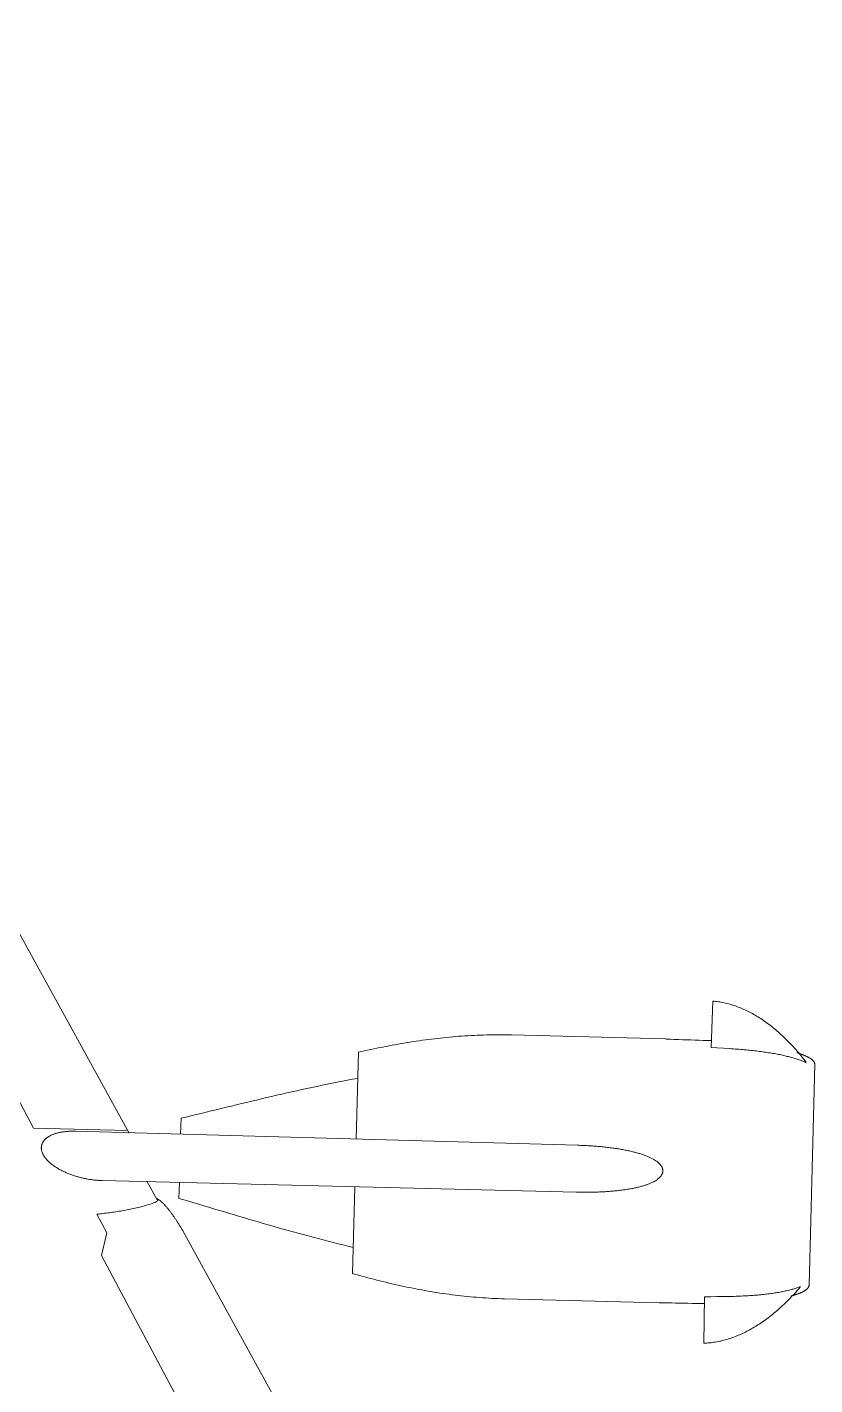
# Model space of a CAD drawing. Header units: millimetres. Extents: x -53019 to 0, y -25898 to 25919.
# Drawn here: x -21454 to -13856, y 11928 to 25019 of the extents above; entities that cross this region are included whole.
import ezdxf

# ---------------------------------------------------------------- set-up
doc = ezdxf.new("R2010")
doc.units = ezdxf.units.MM
doc.layers.add('ceco.net 193', color=7, linetype='Continuous', lineweight=5)

msp = doc.modelspace()

# ---------------------------------------------------------------- linework, layer by layer
at = {"layer": 'ceco.net 193', "linetype": 'Continuous'}
for p, q in [((-20470.15972, 14354.31724), (-26336.42434, 25019.21082)), ((-26634.186, 24253.68784), (-21391.16372, 14403.8447)), ((-14856.43714, 15182.09816), (-14839.81284, 15628.42696)), ((-14839.74934, 15627.96976), (-14839.81284, 15628.42696)), ((-15294.62524, 15263.09114), (-16781.56156, 15302.02934)), ((-18259.1583, 15135.55266), (-18281.0785, 14298.53122)), ((-13911.71462, 12889.14618), (-13855.98448, 15017.1912)), ((-21391.16372, 14403.8447), (-20484.33546, 14380.0957)), ((-19969.3276, 14499.24964), (-19973.3408, 14346.1613)), ((-20988.45942, 14374.73122), (-16144.16126, 14238.38656)), ((-20733.56026, 13897.53888), (-16155.9875, 13786.64248)), ((-20200.16026, 13713.48032), (-20298.61828, 13892.47158)), ((-19989.56886, 13726.3251), (-19985.56328, 13879.41852)), ((-18293.12826, 13838.4153), (-18315.04084, 13001.40148)), ((-20686.79124, 13394.0042), (-20782.04124, 13572.6043)), ((-20736.67938, 13173.99702), (-20686.79124, 13394.0042)), ((-16900.15162, 7864.01526), (-19951.77874, 13412.04328)), ((-17919.15898, 7890.71066), (-20736.67938, 13173.99702)), ((-15357.74678, 12718.78838), (-16848.18068, 12757.81802)), ((-14926.09664, 12330.70178), (-14919.33516, 12777.28458)), ((-14926.09664, 12330.70178), (-14926.17538, 12330.24204))]:
    msp.add_line(p, q, dxfattribs=at)
for points in [[(-14663.79846, 15594.99802), (-14677.11314, 15598.94264), (-14690.47608, 15602.65612), (-14703.88982, 15606.1537), (-14717.3442, 15609.42268), (-14730.8443, 15612.46052), (-14744.37742, 15615.26976), (-14757.94356, 15617.85548), (-14771.53764, 15620.20498), (-14785.1622, 15622.3208), (-14798.80454, 15624.20548), (-14812.45958, 15625.84886), (-14826.1324, 15627.25602), (-14839.81284, 15628.42696)], [(-13939.94164, 15040.7243), (-13952.37494, 15056.53072), (-13964.83364, 15072.12632), (-13977.3152, 15087.5111), (-13989.82978, 15102.67998), (-14002.36976, 15117.63804), (-14014.9326, 15132.38274), (-14027.52592, 15146.91916), (-14040.14718, 15161.24476), (-14052.7913, 15175.35192), (-14065.4659, 15189.24826), (-14078.17098, 15202.93378), (-14090.89638, 15216.4034), (-14103.65226, 15229.66728), (-14116.43354, 15242.71526), (-14129.2453, 15255.55242), (-14142.08246, 15268.17622), (-14154.94248, 15280.58666), (-14167.83552, 15292.78882), (-14180.75142, 15304.77762), (-14193.70034, 15316.55306), (-14206.66704, 15328.1126), (-14219.6693, 15339.4664), (-14232.69188, 15350.6043), (-14245.74748, 15361.52884), (-14258.8234, 15372.2451), (-14271.93488, 15382.74292), (-14285.06668, 15393.03754), (-14298.22642, 15403.11372), (-14311.41664, 15412.98162), (-14324.63226, 15422.62854), (-14337.87582, 15432.0748), (-14351.14224, 15441.30262), (-14364.4366, 15450.31708), (-14377.76398, 15459.12326), (-14391.11422, 15467.71354), (-14404.48986, 15476.09554), (-14417.89598, 15484.26418), (-14431.3275, 15492.21946), (-14444.78442, 15499.96392), (-14458.27182, 15507.49248), (-14471.78462, 15514.81022), (-14485.32282, 15521.91714), (-14498.8915, 15528.81324), (-14512.48304, 15535.49852), (-14526.09998, 15541.96536), (-14539.74994, 15548.22138), (-14553.42276, 15554.26912), (-14567.1286, 15560.1035), (-14580.8573, 15565.72198), (-14594.6114, 15571.13472), (-14608.39598, 15576.33156), (-14622.20596, 15581.31758), (-14636.04134, 15586.0877), (-14649.9072, 15590.64954), (-14663.79846, 15594.99802)], [(-16781.56156, 15302.02934), (-16812.0568, 15302.73038), (-16842.46822, 15303.23838), (-16872.79328, 15303.56096), (-16903.04214, 15303.6905), (-16933.20972, 15303.63462), (-16963.30364, 15303.39332), (-16993.3239, 15302.9666), (-17023.27558, 15302.357), (-17053.1663, 15301.5696), (-17082.99352, 15300.60186), (-17112.75978, 15299.4614), (-17142.46762, 15298.1406), (-17172.12212, 15296.64708), (-17201.73344, 15294.98592), (-17231.28888, 15293.15458), (-17260.7986, 15291.15306), (-17290.27276, 15288.98136), (-17319.71136, 15286.64964), (-17349.10424, 15284.1579), (-17378.47172, 15281.5036), (-17407.80364, 15278.68928), (-17437.11778, 15275.7124), (-17466.3989, 15272.58566), (-17495.66986, 15269.2989), (-17524.91288, 15265.86482), (-17554.14574, 15262.28088), (-17583.3659, 15258.54708), (-17612.57844, 15254.65834), (-17641.7859, 15250.63498), (-17670.99336, 15246.46176), (-17700.19574, 15242.15138), (-17729.4032, 15237.69876), (-17758.62336, 15233.1039), (-17787.84352, 15228.37696), (-17817.08146, 15223.51032), (-17846.3321, 15218.51922), (-17875.60306, 15213.39096), (-17904.89688, 15208.13062), (-17934.2161, 15202.74328), (-17963.5531, 15197.22894), (-17992.9282, 15191.59268), (-18022.3414, 15185.83704), (-18051.78254, 15179.95186), (-18081.26432, 15173.95746), (-18110.78674, 15167.83606), (-18140.3625, 15161.6029), (-18169.98398, 15155.26052), (-18199.65118, 15148.79876), (-18229.37934, 15142.23032), (-18259.1583, 15135.55266)], [(-14854.01398, 15247.12978), (-14893.94278, 15248.61822), (-14933.8665, 15250.00252), (-14973.76482, 15251.303), (-15013.63012, 15252.56284), (-15053.45478, 15253.80998), (-15093.23626, 15255.07998), (-15132.96694, 15256.40078), (-15172.62396, 15257.81556), (-15212.2124, 15259.34718), (-15251.71194, 15261.03882), (-15291.12766, 15262.91334)], [(-14678.5457, 15169.92648), (-14737.85978, 15173.68314), (-14797.17386, 15177.57696), (-14856.37618, 15181.64096)], [(-13939.10344, 15034.12538), (-13946.90632, 15037.7652), (-13954.9124, 15041.36184), (-13963.12168, 15044.92292), (-13971.5367, 15048.4332), (-13980.14984, 15051.89776), (-13988.9611, 15055.32168), (-13997.98572, 15058.7075), (-14007.20084, 15062.04506), (-14016.61916, 15065.3369), (-14026.23814, 15068.58556), (-14036.06032, 15071.79104), (-14046.07554, 15074.95588), (-14056.29396, 15078.075), (-14066.71304, 15081.15094), (-14077.32262, 15084.18116), (-14088.13794, 15087.17074), (-14099.14376, 15090.11714), (-14110.35532, 15093.01274), (-14121.75992, 15095.87024), (-14133.35502, 15098.67948), (-14145.15586, 15101.44554), (-14157.14974, 15104.16842), (-14169.33666, 15106.84812), (-14181.71916, 15109.4821), (-14194.2947, 15112.06782), (-14207.06328, 15114.61798), (-14220.02998, 15117.11734), (-14233.18972, 15119.57352), (-14246.53996, 15121.9789), (-14260.08324, 15124.34618), (-14273.81956, 15126.6652), (-14287.7413, 15128.94104), (-14301.86116, 15131.1737), (-14316.17406, 15133.3581), (-14330.67238, 15135.49678), (-14345.3612, 15137.59228), (-14360.2456, 15139.6446), (-14375.31288, 15141.64866), (-14390.57574, 15143.607), (-14406.02148, 15145.5247), (-14421.65518, 15147.3916), (-14437.47938, 15149.21278), (-14453.49154, 15150.99332), (-14469.6942, 15152.72306), (-14486.07974, 15154.40962), (-14502.65578, 15156.053), (-14519.40962, 15157.64812), (-14536.35142, 15159.19752), (-14553.48626, 15160.69866), (-14570.7989, 15162.15662), (-14588.2995, 15163.56378), (-14605.9779, 15164.92776), (-14623.84934, 15166.24856), (-14641.89604, 15167.51856), (-14660.13324, 15168.74792), (-14678.5457, 15169.92648)], [(-13855.98448, 15017.19628), (-13856.31976, 15020.4043), (-13856.84554, 15023.55898), (-13857.55928, 15026.6527), (-13858.45844, 15029.70578), (-13859.53794, 15032.69282), (-13860.78254, 15035.63414), (-13862.19732, 15038.52212), (-13863.77212, 15041.35676), (-13865.50186, 15044.1406), (-13867.38146, 15046.86856), (-13869.4033, 15049.55588), (-13871.56738, 15052.18986), (-13873.85592, 15054.7705), (-13876.274, 15057.30542), (-13878.81654, 15059.7997), (-13881.47084, 15062.23556), (-13884.22928, 15064.63078), (-13887.10202, 15066.98028), (-13890.0662, 15069.28152), (-13893.12182, 15071.53704), (-13896.26126, 15073.75192), (-13899.48452, 15075.92108), (-13902.78398, 15078.0496), (-13906.15202, 15080.1324), (-13909.5861, 15082.17202), (-13913.07098, 15084.171), (-13916.61174, 15086.12934), (-13920.2033, 15088.0445), (-13923.83042, 15089.9241), (-13927.49564, 15091.76052), (-13931.18626, 15093.56392), (-13934.89974, 15095.31906), (-13938.63862, 15097.04372), (-13942.38512, 15098.73028), (-13946.1367, 15100.37874), (-13949.88828, 15101.99164), (-13953.63986, 15103.57406), (-13957.37874, 15105.11838), (-13961.09984, 15106.6246), (-13964.79554, 15108.10034), (-13968.47346, 15109.53798), (-13972.1082, 15110.95276), (-13975.70992, 15112.32944), (-13979.26338, 15113.67564), (-13982.76604, 15114.98882), (-13986.21536, 15116.27406), (-13989.60118, 15117.52628), (-13992.91842, 15118.74802), (-13996.162, 15119.94436), (-13999.32938, 15121.1153), (-14002.41294, 15122.2583), (-14005.39998, 15123.36828), (-14008.29812, 15124.45286), (-14011.08704, 15125.51966), (-14013.77182, 15126.55598), (-14016.34738, 15127.56436), (-14018.79594, 15128.55242), (-14021.12004, 15129.51254), (-14023.32222, 15130.45488), (-14025.38216, 15131.36674)], [(-18265.76738, 14883.24684), (-18314.87574, 14874.3162), (-18363.93838, 14865.18236), (-18412.95784, 14855.84786), (-18461.94682, 14846.33048), (-18510.89262, 14836.63022), (-18559.80286, 14826.75978), (-18608.68008, 14816.71916), (-18657.52682, 14806.51852), (-18706.34308, 14796.16802), (-18755.12632, 14785.67528), (-18803.88162, 14775.053), (-18852.60898, 14764.30118), (-18901.31348, 14753.4249), (-18949.99258, 14742.43686), (-18998.64628, 14731.34722), (-19047.2822, 14720.15598), (-19095.90034, 14708.87584), (-19144.49816, 14697.51442), (-19193.08582, 14686.08442), (-19241.64554, 14674.5833), (-19290.20018, 14663.02376), (-19338.74466, 14651.40834), (-19387.2739, 14639.75736), (-19435.79298, 14628.06066), (-19484.30444, 14616.3411), (-19532.81082, 14604.60122), (-19581.31466, 14592.84356), (-19629.81342, 14581.08844), (-19678.3071, 14569.33078), (-19726.80586, 14557.5782), (-19775.29954, 14545.85102), (-19823.80084, 14534.14416), (-19872.30468, 14522.47286), (-19920.81614, 14510.83966), (-19969.3276, 14499.24964)], [(-20988.47974, 14373.987), (-20997.62628, 14374.1902), (-21006.70424, 14374.2918), (-21015.72632, 14374.2918), (-21024.67474, 14374.18004), (-21033.55458, 14373.96922), (-21042.36076, 14373.64664), (-21051.08566, 14373.225), (-21059.7242, 14372.69668), (-21068.28146, 14372.06422), (-21076.74728, 14371.32762), (-21085.11912, 14370.48942), (-21093.38936, 14369.54708), (-21101.558, 14368.49806), (-21109.62504, 14367.35252), (-21117.58032, 14366.09776), (-21125.42638, 14364.74648), (-21133.15306, 14363.29614), (-21140.76036, 14361.74674), (-21148.25082, 14360.09574), (-21155.61174, 14358.3406), (-21162.84312, 14356.49402), (-21169.93734, 14354.55346), (-21176.90202, 14352.5113), (-21183.72954, 14350.37262), (-21190.41482, 14348.13996), (-21196.95024, 14345.81586), (-21203.34342, 14343.40286), (-21209.58674, 14340.8908), (-21215.67766, 14338.29238), (-21221.60602, 14335.6076), (-21227.38452, 14332.82884), (-21232.99792, 14329.97134), (-21238.44876, 14327.01986), (-21243.73196, 14323.9871), (-21248.8526, 14320.87306), (-21253.79544, 14317.68028), (-21258.57064, 14314.40622), (-21263.17312, 14311.05088), (-21267.60034, 14307.6168), (-21271.84214, 14304.1116), (-21275.90868, 14300.52766), (-21279.79234, 14296.87514), (-21283.48804, 14293.15404), (-21287.0034, 14289.35928), (-21290.33334, 14285.49594), (-21293.47024, 14281.57164), (-21296.41664, 14277.58384), (-21299.17508, 14273.52746), (-21301.73794, 14269.4152), (-21304.11284, 14265.24198), (-21306.28962, 14261.01288), (-21308.26828, 14256.7279), (-21310.0539, 14252.39466), (-21311.6414, 14248.003), (-21313.03078, 14243.5707), (-21314.2195, 14239.07998), (-21315.21264, 14234.5537), (-21316.00512, 14229.97662), (-21316.5944, 14225.36398), (-21316.99318, 14220.70562), (-21317.18368, 14216.01932), (-21317.1786, 14211.29238), (-21316.96778, 14206.52988), (-21316.55884, 14201.7369), (-21315.94924, 14196.91852), (-21315.14406, 14192.07474), (-21314.13314, 14187.20048), (-21312.92918, 14182.30844), (-21311.52202, 14177.39608), (-21309.92182, 14172.46086), (-21308.11842, 14167.51294), (-21306.12198, 14162.55232), (-21303.9325, 14157.579), (-21301.5449, 14152.59298), (-21298.96426, 14147.60696), (-21296.19312, 14142.60824), (-21293.22894, 14137.60952), (-21290.07934, 14132.61334), (-21286.7367, 14127.61462), (-21283.20864, 14122.62352), (-21279.50024, 14117.6375), (-21275.5988, 14112.65656), (-21271.51956, 14107.69086), (-21267.25998, 14102.7277), (-21262.82514, 14097.7874), (-21258.2125, 14092.86234), (-21253.4246, 14087.9576), (-21248.46398, 14083.07826), (-21243.3281, 14078.2167), (-21238.0322, 14073.378), (-21232.56866, 14068.57232), (-21226.94002, 14063.79204), (-21221.1539, 14059.04732), (-21215.20522, 14054.33562), (-21209.10922, 14049.65948), (-21202.8532, 14045.02144), (-21196.45494, 14040.42658), (-21189.8992, 14035.86728), (-21183.20884, 14031.35878), (-21176.36862, 14026.88838), (-21169.39886, 14022.47386), (-21162.28432, 14018.1076), (-21155.04278, 14013.79214), (-21147.67424, 14009.53256), (-21140.1787, 14005.32632), (-21132.55616, 14001.1785), (-21124.8244, 13997.09164), (-21116.96818, 13993.06828), (-21109.00528, 13989.10588), (-21100.93062, 13985.20444), (-21092.75182, 13981.37158), (-21084.47396, 13977.6073), (-21076.0945, 13973.9116), (-21067.6236, 13970.28956), (-21059.06126, 13966.74372), (-21050.41002, 13963.26392), (-21041.6775, 13959.8654), (-21032.86624, 13956.54816), (-21023.9864, 13953.30458), (-21015.02528, 13950.14228), (-21006.0032, 13947.06634), (-20996.91762, 13944.0666), (-20987.77108, 13941.1583), (-20978.56866, 13938.32874), (-20969.31798, 13935.5957), (-20960.0165, 13932.94648), (-20950.67692, 13930.38616), (-20941.29416, 13927.9122), (-20931.88092, 13925.5373), (-20922.42958, 13923.25384), (-20912.96046, 13921.05928), (-20903.46594, 13918.96378), (-20893.94856, 13916.96734), (-20884.42356, 13915.06234), (-20874.88586, 13913.25132), (-20865.34816, 13911.54698), (-20855.80538, 13909.93408), (-20846.26006, 13908.42786), (-20836.72998, 13907.0207), (-20827.21006, 13905.7126), (-20817.70538, 13904.50102), (-20808.21594, 13903.39866), (-20798.75444, 13902.39282), (-20789.32088, 13901.49366), (-20779.92034, 13900.70118), (-20770.55028, 13900.01284), (-20761.23102, 13899.42356), (-20751.94732, 13898.94096), (-20742.7195, 13898.5625), (-20733.54248, 13898.28818)], [(-15322.63636, 13990.84832), (-15322.63636, 13994.7777), (-15322.83956, 13998.69692), (-15323.2485, 14002.61106), (-15323.8581, 14006.51758), (-15324.66836, 14010.40632), (-15325.69198, 14014.28744), (-15326.91372, 14018.1584), (-15328.33358, 14022.00904), (-15329.96426, 14025.84698), (-15331.7956, 14029.67222), (-15333.8276, 14033.4873), (-15336.06026, 14037.28206), (-15338.49866, 14041.05904), (-15341.14026, 14044.8157), (-15343.9749, 14048.5622), (-15347.01274, 14052.2833), (-15350.2487, 14055.98408), (-15353.68532, 14059.66708), (-15357.32514, 14063.3323), (-15361.158, 14066.97212), (-15365.18136, 14070.59416), (-15369.41046, 14074.1908), (-15373.8326, 14077.76204), (-15378.44524, 14081.31042), (-15383.25854, 14084.83848), (-15388.25726, 14088.33606), (-15393.4541, 14091.80824), (-15398.83636, 14095.25756), (-15404.41166, 14098.67386), (-15410.17746, 14102.06476), (-15416.1236, 14105.42518), (-15422.26278, 14108.75766), (-15428.58992, 14112.0622), (-15435.09994, 14115.32864), (-15441.7903, 14118.57222), (-15448.661, 14121.78532), (-15455.71966, 14124.96032), (-15462.95612, 14128.10484), (-15470.3653, 14131.21634), (-15477.95736, 14134.29228), (-15485.7196, 14137.33266), (-15493.6571, 14140.34002), (-15501.76986, 14143.30928), (-15510.0528, 14146.24806), (-15518.50084, 14149.14366), (-15527.11906, 14152.00878), (-15535.90746, 14154.83072), (-15544.86096, 14157.61456), (-15553.9694, 14160.36284), (-15563.24802, 14163.0654), (-15572.67904, 14165.7324), (-15582.27262, 14168.3613), (-15592.02114, 14170.94702), (-15601.9246, 14173.48956), (-15611.983, 14175.99654), (-15622.18872, 14178.45018), (-15632.5443, 14180.8708), (-15643.04466, 14183.2457), (-15653.69234, 14185.57742), (-15664.48226, 14187.86596), (-15675.41442, 14190.1037), (-15686.48374, 14192.30588), (-15697.68768, 14194.45726), (-15709.03132, 14196.55784), (-15720.50196, 14198.62286), (-15732.1123, 14200.632), (-15743.84456, 14202.60558), (-15755.70636, 14204.52074), (-15767.68754, 14206.39272), (-15779.79826, 14208.22406), (-15792.02074, 14209.99698), (-15804.36768, 14211.72672), (-15816.82638, 14213.40058), (-15829.3943, 14215.03126), (-15842.07652, 14216.61368), (-15854.8705, 14218.1453), (-15867.76862, 14219.62612), (-15880.7658, 14221.05868), (-15893.86966, 14222.43536), (-15907.07004, 14223.76378), (-15920.36694, 14225.0414), (-15933.75528, 14226.26822), (-15947.23506, 14227.44678), (-15960.81136, 14228.56946), (-15974.4664, 14229.64134), (-15988.2078, 14230.65988), (-16002.03048, 14231.62762), (-16015.92682, 14232.54456), (-16029.90444, 14233.40562), (-16043.95572, 14234.21334), (-16058.0832, 14234.96772), (-16072.27164, 14235.66876), (-16086.52612, 14236.32154), (-16100.84664, 14236.9159), (-16115.22558, 14237.462), (-16129.66294, 14237.95222), (-16144.16126, 14238.38656)], [(-15322.63636, 13990.84832), (-15322.83956, 13986.92148), (-15323.2485, 13983.01496), (-15323.86318, 13979.12622), (-15324.67598, 13975.26288), (-15325.69198, 13971.41986), (-15326.91372, 13967.5997), (-15328.33358, 13963.79732), (-15329.95918, 13960.02796), (-15331.78798, 13956.27638), (-15333.81744, 13952.5502), (-15336.04248, 13948.85196), (-15338.47326, 13945.18166), (-15341.10216, 13941.53676), (-15343.9368, 13937.9198), (-15346.96956, 13934.33078), (-15350.19282, 13930.7697), (-15353.62182, 13927.24164), (-15357.24386, 13923.74406), (-15361.07164, 13920.27188), (-15365.08992, 13916.83526), (-15369.2987, 13913.43928), (-15373.70814, 13910.06362), (-15378.31062, 13906.7286), (-15383.1036, 13903.42406), (-15388.08962, 13900.15508), (-15393.26614, 13896.9242), (-15398.63824, 13893.73142), (-15404.19322, 13890.56912), (-15409.94124, 13887.45), (-15415.87722, 13884.36644), (-15421.99608, 13881.3159), (-15428.29782, 13878.31362), (-15434.79006, 13875.34436), (-15441.45502, 13872.41828), (-15448.30794, 13869.53284), (-15455.34628, 13866.68804), (-15462.55226, 13863.88388), (-15469.94366, 13861.11782), (-15477.51032, 13858.40256), (-15485.2497, 13855.73048), (-15493.1618, 13853.09396), (-15501.24916, 13850.50824), (-15509.50162, 13847.9657), (-15517.92934, 13845.46634), (-15526.51708, 13843.01778), (-15535.275, 13840.6124), (-15544.19802, 13838.2502), (-15553.28106, 13835.93626), (-15562.52666, 13833.67312), (-15571.92974, 13831.45316), (-15581.4903, 13829.28146), (-15591.20834, 13827.16056), (-15601.08132, 13825.09046), (-15611.10162, 13823.06862), (-15621.27178, 13821.09758), (-15631.59688, 13819.1748), (-15642.06422, 13817.30028), (-15652.6738, 13815.4791), (-15663.42816, 13813.71126), (-15674.32222, 13811.99422), (-15685.35344, 13810.32544), (-15696.52944, 13808.70746), (-15707.83498, 13807.14282), (-15719.26752, 13805.6366), (-15730.83468, 13804.17864), (-15742.52884, 13802.7791), (-15754.35, 13801.42528), (-15766.29308, 13800.12988), (-15778.36062, 13798.88274), (-15790.545, 13797.6991), (-15802.84876, 13796.56372), (-15815.26174, 13795.48676), (-15827.79664, 13794.45552), (-15840.43314, 13793.48778), (-15853.18394, 13792.57084), (-15866.03888, 13791.71486), (-15878.99288, 13790.90968), (-15892.05102, 13790.16546), (-15905.20568, 13789.4695), (-15918.45686, 13788.83196), (-15931.80202, 13788.25538), (-15945.23862, 13787.72706), (-15958.76412, 13787.26224), (-15972.37598, 13786.84822), (-15986.06912, 13786.49516), (-15999.84608, 13786.19544), (-16013.69924, 13785.95414), (-16027.6286, 13785.76872), (-16041.63162, 13785.63918), (-16055.7083, 13785.56298), (-16069.84594, 13785.55028), (-16084.05978, 13785.58838), (-16098.32696, 13785.68744), (-16112.65764, 13785.84238), (-16127.0442, 13786.0532), (-16141.49426, 13786.3199), (-16155.9875, 13786.64248)], [(-20782.04124, 13572.6043), (-20766.97396, 13574.49406), (-20751.84826, 13576.39906), (-20736.6616, 13578.31422), (-20721.42668, 13580.25478), (-20706.13334, 13582.21566), (-20690.80444, 13584.20448), (-20675.43744, 13586.22632), (-20660.03488, 13588.29134), (-20644.60438, 13590.39954), (-20629.15102, 13592.55854), (-20613.67988, 13594.77342), (-20598.18842, 13597.04164), (-20582.69188, 13599.37336), (-20567.19534, 13601.77874), (-20551.69372, 13604.26032), (-20536.20226, 13606.81556), (-20520.71842, 13609.45716), (-20505.25236, 13612.18512), (-20489.799, 13615.00706), (-20474.37612, 13617.92806), (-20458.98626, 13620.9532), (-20443.62434, 13624.09264), (-20428.30814, 13627.3413), (-20413.03512, 13630.70934), (-20397.80528, 13634.1993), (-20382.6364, 13637.82134), (-20367.5234, 13641.57292), (-20352.4739, 13645.46674), (-20337.49806, 13649.5028), (-20322.5908, 13653.68364), (-20307.76482, 13658.0245), (-20293.01758, 13662.5203), (-20278.36432, 13667.18374), (-20263.79742, 13672.0072), (-20249.3372, 13677.01354), (-20234.9735, 13682.19006), (-20220.71902, 13687.55454)], [(-20220.71902, 13687.55454), (-20219.88082, 13687.96856), (-20218.96388, 13688.42322), (-20217.97074, 13688.91344), (-20216.92172, 13689.43922), (-20215.81936, 13690.0031), (-20214.65858, 13690.60508), (-20213.46986, 13691.23754), (-20212.2405, 13691.9081), (-20210.99336, 13692.60914), (-20209.72336, 13693.33304), (-20208.44574, 13694.08996), (-20207.16812, 13694.87736), (-20205.89812, 13695.69524), (-20204.63828, 13696.53344), (-20203.40384, 13697.40212), (-20202.1948, 13698.28858), (-20201.02386, 13699.20044), (-20199.90118, 13700.13008), (-20198.82676, 13701.08512), (-20197.81076, 13702.05794), (-20196.86842, 13703.05108), (-20195.99466, 13704.05438), (-20195.20726, 13705.078), (-20194.5113, 13706.11432), (-20193.90932, 13707.16842), (-20193.42164, 13708.23014), (-20193.04318, 13709.30202), (-20192.78156, 13710.3866), (-20192.65202, 13711.48388), (-20192.66472, 13712.58116), (-20192.81204, 13713.69114), (-20193.11684, 13714.80112), (-20193.58166, 13715.91872), (-20194.21412, 13717.0414), (-20195.0193, 13718.16408), (-20196.01244, 13719.28676), (-20197.191, 13720.4069), (-20198.56768, 13721.52958), (-20200.15518, 13722.65226)], [(-19951.77874, 13412.04328), (-19953.62786, 13415.37322), (-19955.5735, 13418.86318), (-19957.63344, 13422.51062), (-19959.78482, 13426.29776), (-19962.04288, 13430.22968), (-19964.4, 13434.29876), (-19966.84856, 13438.49738), (-19969.39618, 13442.81792), (-19972.02508, 13447.25784), (-19974.74796, 13451.80952), (-19977.5572, 13456.47296), (-19980.4528, 13461.24308), (-19983.4246, 13466.10972), (-19986.47514, 13471.06526), (-19989.60696, 13476.10716), (-19992.81244, 13481.2278), (-19996.0865, 13486.43226), (-19999.42914, 13491.70276), (-20002.84544, 13497.03676), (-20006.31762, 13502.43172), (-20009.85838, 13507.88256), (-20013.46264, 13513.37658), (-20017.12024, 13518.91886), (-20020.83626, 13524.49416), (-20024.60054, 13530.10756), (-20028.4207, 13535.74382), (-20032.28912, 13541.40548), (-20036.20326, 13547.07984), (-20040.15804, 13552.75928), (-20044.15854, 13558.45142), (-20048.1946, 13564.13848), (-20052.27638, 13569.82554), (-20056.38102, 13575.49228), (-20060.52376, 13581.14886), (-20064.69698, 13586.78512), (-20068.90068, 13592.38582), (-20073.1247, 13597.95858), (-20077.37666, 13603.4907), (-20081.64386, 13608.97964), (-20085.93646, 13614.41778), (-20090.23922, 13619.80766), (-20094.55468, 13625.12642), (-20098.88284, 13630.38676), (-20103.2237, 13635.57598), (-20107.57218, 13640.68646), (-20111.91812, 13645.70804), (-20116.27168, 13650.65088), (-20120.61762, 13655.49974), (-20124.97118, 13660.24446), (-20129.31204, 13664.89012), (-20133.6529, 13669.4291), (-20137.97598, 13673.84362), (-20142.29144, 13678.14638), (-20146.5942, 13682.3196), (-20150.87918, 13686.36328), (-20155.14638, 13690.2698), (-20159.38818, 13694.03408), (-20163.6122, 13697.6485), (-20167.8032, 13701.11052), (-20171.97134, 13704.41506), (-20176.10646, 13707.55196), (-20180.2111, 13710.52884), (-20184.28018, 13713.3203), (-20188.31116, 13715.9365), (-20192.29896, 13718.36728), (-20196.24866, 13720.60756), (-20200.15518, 13722.65226)], [(-18308.43684, 13253.70222), (-18357.0118, 13265.19318), (-18405.52834, 13276.88226), (-18453.99916, 13288.76184), (-18502.41664, 13300.82938), (-18550.78586, 13313.08488), (-18599.11698, 13325.50548), (-18647.39984, 13338.0861), (-18695.6446, 13350.8242), (-18743.8538, 13363.71724), (-18792.01728, 13376.7449), (-18840.15028, 13389.90972), (-18888.2528, 13403.199), (-18936.31976, 13416.60766), (-18984.35878, 13430.13062), (-19032.36986, 13443.7501), (-19080.34792, 13457.47118), (-19128.3082, 13471.27608), (-19176.24816, 13485.16734), (-19224.16526, 13499.12464), (-19272.06204, 13513.15306), (-19319.94104, 13527.24244), (-19367.80988, 13541.375), (-19415.66348, 13555.55582), (-19463.50438, 13569.76966), (-19511.33512, 13584.01398), (-19559.16332, 13598.27608), (-19606.98136, 13612.55088), (-19654.7994, 13626.8333), (-19702.61744, 13641.11318), (-19750.42786, 13655.3829), (-19798.24336, 13669.63992), (-19846.06902, 13683.86392), (-19893.89214, 13698.05998), (-19941.72796, 13712.2154), (-19989.56886, 13726.3251)], [(-16848.18068, 12757.81802), (-16878.67084, 12758.7121), (-16909.06956, 12759.79668), (-16939.36668, 12761.0616), (-16969.57998, 12762.51194), (-16999.70438, 12764.15024), (-17029.74496, 12765.96634), (-17059.7068, 12767.96278), (-17089.58482, 12770.13956), (-17119.39426, 12772.4916), (-17149.1275, 12775.01382), (-17178.7947, 12777.7113), (-17208.39332, 12780.58912), (-17237.92844, 12783.62696), (-17267.41022, 12786.84006), (-17296.8285, 12790.21318), (-17326.19598, 12793.76156), (-17355.5152, 12797.46996), (-17384.78616, 12801.33838), (-17414.0114, 12805.36428), (-17443.20108, 12809.55528), (-17472.34504, 12813.90122), (-17501.46106, 12818.40464), (-17530.54406, 12823.06046), (-17559.59658, 12827.87376), (-17588.6237, 12832.83438), (-17617.62796, 12837.94486), (-17646.61698, 12843.20266), (-17675.58314, 12848.61032), (-17704.54168, 12854.16022), (-17733.49006, 12859.85236), (-17762.42574, 12865.68928), (-17791.3665, 12871.6659), (-17820.29964, 12877.77968), (-17849.23532, 12884.03062), (-17878.17608, 12890.41872), (-17907.12954, 12896.94144), (-17936.08808, 12903.59624), (-17965.06694, 12910.38058), (-17994.05596, 12917.28684), (-18023.07292, 12924.3328), (-18052.11274, 12931.4956), (-18081.17796, 12938.78794), (-18110.27366, 12946.20474), (-18139.40746, 12953.73838), (-18168.5692, 12961.3914), (-18197.77158, 12969.16126), (-18227.02222, 12977.04796), (-18256.31096, 12985.05404), (-18285.65558, 12993.17188), (-18315.04084, 13001.40148)], [(-13996.78176, 12870.0403), (-14010.02786, 12854.90444), (-14023.27904, 12839.98448), (-14036.55562, 12825.27534), (-14049.8449, 12810.7821), (-14063.14688, 12796.50222), (-14076.46664, 12782.43062), (-14089.80418, 12768.57746), (-14103.15696, 12754.93512), (-14116.52498, 12741.50868), (-14129.90824, 12728.2956), (-14143.30928, 12715.2908), (-14156.7281, 12702.50444), (-14170.15962, 12689.9289), (-14183.60384, 12677.56418), (-14197.06584, 12665.41536), (-14210.54816, 12653.48498), (-14224.04318, 12641.76288), (-14237.55344, 12630.25414), (-14251.08656, 12618.95622), (-14264.62984, 12607.8742), (-14278.18582, 12597.01062), (-14291.75958, 12586.35024), (-14305.35112, 12575.91338), (-14318.9579, 12565.68226), (-14332.58246, 12555.66704), (-14346.21718, 12545.86772), (-14359.87222, 12536.27668), (-14373.54504, 12526.899), (-14387.2331, 12517.73976), (-14400.93132, 12508.79134), (-14414.65494, 12500.05374), (-14428.38364, 12491.53458), (-14442.13774, 12483.2237), (-14455.90454, 12475.13126), (-14469.68404, 12467.24964), (-14483.48132, 12459.57884), (-14497.29638, 12452.12648), (-14511.12668, 12444.8824), (-14524.96714, 12437.85676), (-14538.833, 12431.04194), (-14552.70394, 12424.43794), (-14566.60028, 12418.04984), (-14580.50932, 12411.8751), (-14594.43106, 12405.91372), (-14608.37312, 12400.1657), (-14622.33042, 12394.6285), (-14636.30296, 12389.3072), (-14650.29328, 12384.19926), (-14664.29376, 12379.30468), (-14678.31456, 12374.62346), (-14692.35568, 12370.15306), (-14706.40696, 12365.89856), (-14720.47094, 12361.85488), (-14734.5527, 12358.02964), (-14748.65478, 12354.41268)], [(-13995.59812, 12876.59096), (-14003.58388, 12873.36008), (-14011.7703, 12870.18508), (-14020.15484, 12867.06596), (-14028.7375, 12864.00018), (-14037.51828, 12860.98774), (-14046.50226, 12858.02864), (-14055.6869, 12855.12796), (-14065.06204, 12852.27554), (-14074.64292, 12849.479), (-14084.42192, 12846.73834), (-14094.39396, 12844.04594), (-14104.56412, 12841.40942), (-14114.9324, 12838.83132), (-14125.49372, 12836.30656), (-14136.25316, 12833.8326), (-14147.2031, 12831.41452), (-14158.3537, 12829.05232), (-14169.70242, 12826.746), (-14181.23656, 12824.48794), (-14192.96882, 12822.29338), (-14204.89412, 12820.14708), (-14217.00992, 12818.05158), (-14229.31876, 12816.01704), (-14241.82826, 12814.0333), (-14254.52064, 12812.11052), (-14267.40606, 12810.23854), (-14280.48452, 12808.41482), (-14293.7484, 12806.65206), (-14307.21294, 12804.94772), (-14320.86036, 12803.29164), (-14334.69574, 12801.69144), (-14348.72416, 12800.14712), (-14362.94308, 12798.65868), (-14377.34742, 12797.22612), (-14391.93972, 12795.84944), (-14406.71744, 12794.52356), (-14421.68566, 12793.25102), (-14436.84184, 12792.04198), (-14452.18344, 12790.88374), (-14467.71046, 12789.77884), (-14483.41782, 12788.73236), (-14499.31822, 12787.73922), (-14515.40404, 12786.80196), (-14531.6702, 12785.92312), (-14548.12178, 12785.09762), (-14564.75878, 12784.32292), (-14581.57612, 12783.60918), (-14598.58142, 12782.95132), (-14615.76452, 12782.34426), (-14633.13304, 12781.79816), (-14650.67682, 12781.30286), (-14668.4111, 12780.86852), (-14686.32064, 12780.48498), (-14704.4156, 12780.1624), (-14722.68582, 12779.88808), (-14741.13892, 12779.67726)], [(-13911.71462, 12889.14618), (-13912.20992, 12885.96102), (-13912.90334, 12882.83936), (-13913.77964, 12879.77612), (-13914.83374, 12876.78908), (-13916.06818, 12873.85538), (-13917.46772, 12870.98518), (-13919.03236, 12868.17594), (-13920.75448, 12865.42766), (-13922.629, 12862.73526), (-13924.64322, 12860.10636), (-13926.8073, 12857.53334), (-13929.10092, 12855.0162), (-13931.52662, 12852.55494), (-13934.07424, 12850.14702), (-13936.74124, 12847.79752), (-13939.52, 12845.49628), (-13942.4029, 12843.25346), (-13945.3874, 12841.05636), (-13948.46842, 12838.9126), (-13951.63834, 12836.82218), (-13954.89208, 12834.77494), (-13958.22202, 12832.7785), (-13961.63324, 12830.82524), (-13965.10034, 12828.92024), (-13968.63348, 12827.06096), (-13972.22504, 12825.24994), (-13975.86486, 12823.4821), (-13979.54786, 12821.75236), (-13983.26896, 12820.0658), (-13987.02054, 12818.42242), (-13990.8026, 12816.82222), (-13994.61006, 12815.25504), (-13998.42514, 12813.7285), (-14002.258, 12812.24006), (-14006.08832, 12810.7948), (-14009.92118, 12809.37494), (-14013.74896, 12807.99826), (-14017.5615, 12806.65206), (-14021.35626, 12805.33888), (-14025.13324, 12804.06126), (-14028.87212, 12802.81412), (-14032.58052, 12801.6), (-14036.24574, 12800.40874), (-14039.86778, 12799.25558), (-14043.43902, 12798.12528), (-14046.9493, 12797.02292), (-14050.391, 12795.94342), (-14053.7692, 12794.8944), (-14057.07628, 12793.87332), (-14060.29446, 12792.8751), (-14063.43136, 12791.89466), (-14066.47682, 12790.93962), (-14069.42322, 12790.00236), (-14072.26802, 12789.0905), (-14075.0036, 12788.19896), (-14077.62742, 12787.3252), (-14080.12424, 12786.46922), (-14082.50168, 12785.62594), (-14084.7445, 12784.80044), (-14086.84762, 12783.99272)], [(-14920.3283, 12711.75766), (-14960.28758, 12712.3571), (-15000.23162, 12713.07084), (-15040.1528, 12713.85824), (-15080.03842, 12714.68882), (-15119.88086, 12715.52702), (-15159.68012, 12716.3449), (-15199.43112, 12717.09674), (-15239.11862, 12717.76476), (-15278.73754, 12718.30578), (-15318.2828, 12718.68424), (-15357.74678, 12718.87474)], [(-14741.13892, 12779.67726), (-14800.56476, 12779.02702), (-14860.0033, 12778.2447), (-14919.33516, 12777.28458)], [(-14748.65478, 12354.41268), (-14762.15488, 12351.17672), (-14775.69816, 12348.16428), (-14789.27192, 12345.37282), (-14802.88378, 12342.8125), (-14816.52104, 12340.48586), (-14830.18878, 12338.38274), (-14843.86668, 12336.51838), (-14857.57252, 12334.88008), (-14871.28344, 12333.478), (-14884.99944, 12332.31214), (-14898.73068, 12331.3825), (-14912.45176, 12330.69416), (-14926.17538, 12330.24204)]]:
    msp.add_lwpolyline(points, dxfattribs=at)

doc.saveas('drawing.dxf')
